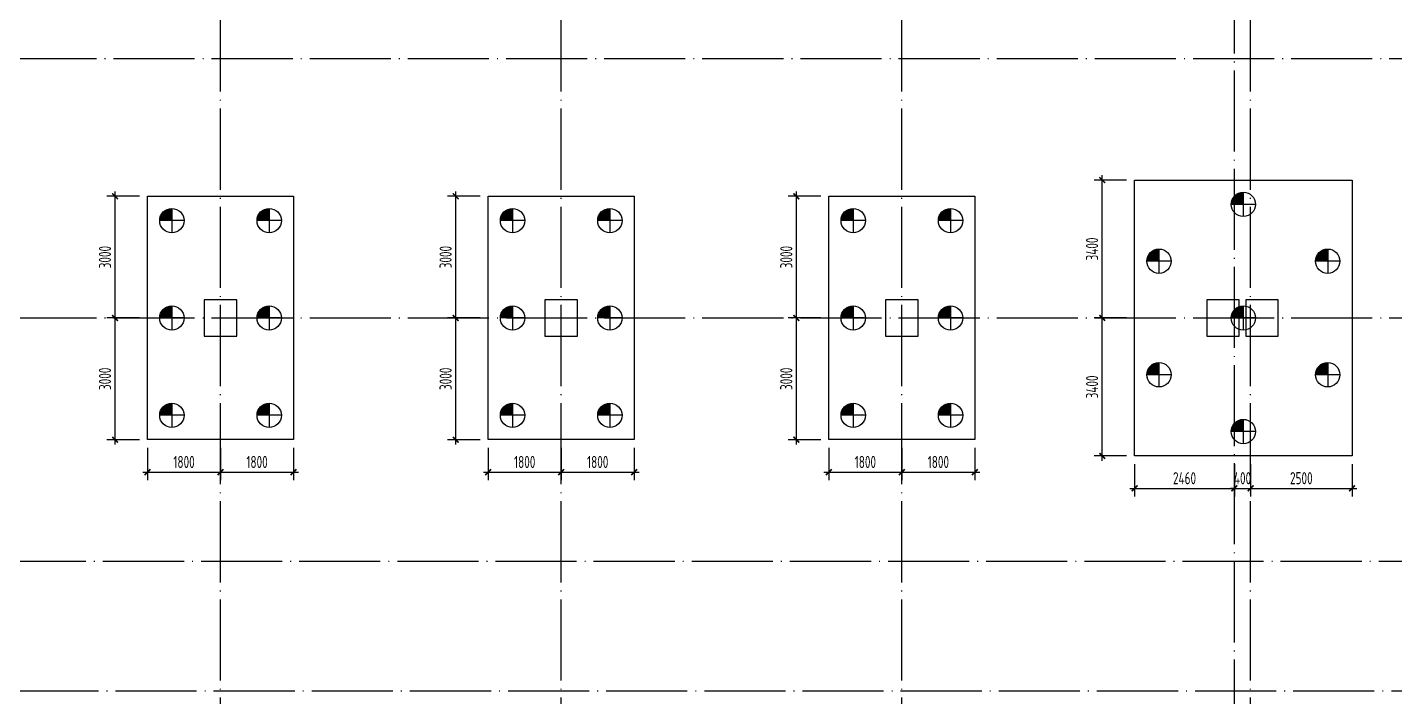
# Model space of a CAD drawing. Extents: x 2430613 to 2739493, y -1540945 to -971137.
# Drawn here: x 2494260 to 2527975, y -1242890 to -1226391 of the extents above; entities that cross this region are included whole.
import ezdxf

# ---------------------------------------------------------------- set-up
doc = ezdxf.new("R2010")
doc.units = 0
doc.header["$LTSCALE"] = 1000
doc.header["$MEASUREMENT"] = 0
doc.header["$PDMODE"] = 3
doc.header["$PDSIZE"] = 50
doc.linetypes.add('DOTE', pattern=[2.42, 2, -0.2, 0.02, -0.2])
doc.layers.get('0').update_dxf_attribs({"linetype": 'CONTINUOUS'})
doc.layers.get('DEFPOINTS').update_dxf_attribs({"linetype": 'CONTINUOUS'})
doc.layers.add('0S-柱-线', color=50, linetype='CONTINUOUS', lineweight=30)
for name, color, linetype in [('600直径桩', 4, 'CONTINUOUS'), ('COLU_DIM', 3, 'CONTINUOUS'), ('DOTE', 1, 'DOTE'), ('承台', 2, 'CONTINUOUS')]:
    doc.layers.add(name, color=color, linetype=linetype)
doc.styles.add('TSSD_Dimension', font='Tssdeng.shx', dxfattribs={"width": 0.7, "bigfont": 'hztxt.shx'})
doc.dimstyles.new('TSSD_100_100', dxfattribs={"dimtxt": 300, "dimasz": 100, "dimexe": 200, "dimexo": 200, "dimgap": 100, "dimtad": 1, "dimdec": 0, "dimzin": 0, "dimdsep": 46, "dimtxsty": 'TSSD_Dimension', "dimblk": 'ARCHTICK', "dimcen": 0, "dimdle": 120, "dimclrt": 7, "dimazin": 0, "dimtfac": 1, "dimtdec": 0, "dimtix": 1, "dimtmove": 2, "dimatfit": 0, "dimldrblk": 'ARCHTICK', "dimfxl": 1, "dimtolj": 1, "dimtzin": 0, "dimarcsym": 0})

# ---------------------------------------------------------------- blocks, each defined once
blk = doc.blocks.new('_ArchTick')
at = {"color": 0, "linetype": 'ByBlock', "const_width": 0.4}
blk.add_lwpolyline([(-0.71, -0.71), (0.71, 0.71)], dxfattribs=at)
blk = doc.blocks.new('*D2385')
at = {"layer": 'COLU_DIM', "color": 0, "lineweight": -2, "transparency": 16777216}
for p, q in [((2497224, -1236755), (2497224, -1237555)), ((2499024, -1236755), (2499024, -1237555)), ((2497104, -1237355), (2499144, -1237355))]:
    blk.add_line(p, q, dxfattribs=at)
at = {"layer": 'DEFPOINTS', "color": 0, "transparency": 16777216}
for p in [(2497224, -1236555), (2499024, -1236555), (2499024, -1237355)]:
    blk.add_point(p, dxfattribs=at)
at = {"layer": 'COLU_DIM', "color": 0, "lineweight": -2, "transparency": 16777216, "xscale": 100, "yscale": 100, "zscale": 100, "rotation": 180}
blk.add_blockref('_ArchTick', (2497224, -1237355), dxfattribs=at)
at = {"layer": 'COLU_DIM', "color": 0, "lineweight": -2, "transparency": 16777216, "xscale": 100, "yscale": 100, "zscale": 100}
blk.add_blockref('_ArchTick', (2499024, -1237355), dxfattribs=at)
at = {"layer": 'COLU_DIM', "color": 7, "transparency": 16777216, "insert": (2498124, -1237105), "char_height": 300, "attachment_point": 5, "style": 'TSSD_Dimension'}
blk.add_mtext('\\A1;1800', dxfattribs=at)
blk = doc.blocks.new('*D2386')
at = {"layer": 'COLU_DIM', "color": 0, "lineweight": -2, "transparency": 16777216}
for p, q in [((2499024, -1236755), (2499024, -1237555)), ((2500824, -1236755), (2500824, -1237555)), ((2498904, -1237355), (2500944, -1237355))]:
    blk.add_line(p, q, dxfattribs=at)
at = {"layer": 'DEFPOINTS', "color": 0, "transparency": 16777216}
for p in [(2499024, -1236555), (2500824, -1236555), (2500824, -1237355)]:
    blk.add_point(p, dxfattribs=at)
at = {"layer": 'COLU_DIM', "color": 0, "lineweight": -2, "transparency": 16777216, "xscale": 100, "yscale": 100, "zscale": 100, "rotation": 180}
blk.add_blockref('_ArchTick', (2499024, -1237355), dxfattribs=at)
at = {"layer": 'COLU_DIM', "color": 0, "lineweight": -2, "transparency": 16777216, "xscale": 100, "yscale": 100, "zscale": 100}
blk.add_blockref('_ArchTick', (2500824, -1237355), dxfattribs=at)
at = {"layer": 'COLU_DIM', "color": 7, "transparency": 16777216, "insert": (2499924, -1237105), "char_height": 300, "attachment_point": 5, "style": 'TSSD_Dimension'}
blk.add_mtext('\\A1;1800', dxfattribs=at)
blk = doc.blocks.new('*D2387')
at = {"layer": 'COLU_DIM', "color": 0, "lineweight": -2, "transparency": 16777216}
for p, q in [((2497024, -1233555), (2496224, -1233555)), ((2496424, -1236675), (2496424, -1233435)), ((2497024, -1236555), (2496224, -1236555))]:
    blk.add_line(p, q, dxfattribs=at)
at = {"layer": 'DEFPOINTS', "color": 0, "transparency": 16777216}
for p in [(2496424, -1233555), (2497224, -1233555), (2497224, -1236555)]:
    blk.add_point(p, dxfattribs=at)
at = {"layer": 'COLU_DIM', "color": 0, "lineweight": -2, "transparency": 16777216, "xscale": 100, "yscale": 100, "zscale": 100}
for p, rotation in [((2496424, -1233555), 90), ((2496424, -1236555), 270)]:
    blk.add_blockref('_ArchTick', p, dxfattribs=dict(at, rotation=rotation))
at = {"layer": 'COLU_DIM', "color": 7, "transparency": 16777216, "insert": (2496174, -1235055), "char_height": 300, "attachment_point": 5, "rotation": 90, "style": 'TSSD_Dimension'}
blk.add_mtext('\\A1;3000', dxfattribs=at)
blk = doc.blocks.new('*D2388')
at = {"layer": 'COLU_DIM', "color": 0, "lineweight": -2, "transparency": 16777216}
for p, q in [((2497024, -1230555), (2496224, -1230555)), ((2496424, -1233675), (2496424, -1230435)), ((2497024, -1233555), (2496224, -1233555))]:
    blk.add_line(p, q, dxfattribs=at)
at = {"layer": 'DEFPOINTS', "color": 0, "transparency": 16777216}
for p in [(2496424, -1230555), (2497224, -1230555), (2497224, -1233555)]:
    blk.add_point(p, dxfattribs=at)
at = {"layer": 'COLU_DIM', "color": 0, "lineweight": -2, "transparency": 16777216, "xscale": 100, "yscale": 100, "zscale": 100}
for p, rotation in [((2496424, -1230555), 90), ((2496424, -1233555), 270)]:
    blk.add_blockref('_ArchTick', p, dxfattribs=dict(at, rotation=rotation))
at = {"layer": 'COLU_DIM', "color": 7, "transparency": 16777216, "insert": (2496174, -1232055), "char_height": 300, "attachment_point": 5, "rotation": 90, "style": 'TSSD_Dimension'}
blk.add_mtext('\\A1;3000', dxfattribs=at)
blk = doc.blocks.new('*D2389')
at = {"layer": 'COLU_DIM', "color": 0, "lineweight": -2, "transparency": 16777216}
for p, q in [((2505624, -1236755), (2505624, -1237555)), ((2507424, -1236755), (2507424, -1237555)), ((2505504, -1237355), (2507544, -1237355))]:
    blk.add_line(p, q, dxfattribs=at)
at = {"layer": 'DEFPOINTS', "color": 0, "transparency": 16777216}
for p in [(2505624, -1236555), (2507424, -1236555), (2507424, -1237355)]:
    blk.add_point(p, dxfattribs=at)
at = {"layer": 'COLU_DIM', "color": 0, "lineweight": -2, "transparency": 16777216, "xscale": 100, "yscale": 100, "zscale": 100, "rotation": 180}
blk.add_blockref('_ArchTick', (2505624, -1237355), dxfattribs=at)
at = {"layer": 'COLU_DIM', "color": 0, "lineweight": -2, "transparency": 16777216, "xscale": 100, "yscale": 100, "zscale": 100}
blk.add_blockref('_ArchTick', (2507424, -1237355), dxfattribs=at)
at = {"layer": 'COLU_DIM', "color": 7, "transparency": 16777216, "insert": (2506524, -1237105), "char_height": 300, "attachment_point": 5, "style": 'TSSD_Dimension'}
blk.add_mtext('\\A1;1800', dxfattribs=at)
blk = doc.blocks.new('*D2390')
at = {"layer": 'COLU_DIM', "color": 0, "lineweight": -2, "transparency": 16777216}
for p, q in [((2507424, -1236755), (2507424, -1237555)), ((2509224, -1236755), (2509224, -1237555)), ((2507304, -1237355), (2509344, -1237355))]:
    blk.add_line(p, q, dxfattribs=at)
at = {"layer": 'DEFPOINTS', "color": 0, "transparency": 16777216}
for p in [(2507424, -1236555), (2509224, -1236555), (2509224, -1237355)]:
    blk.add_point(p, dxfattribs=at)
at = {"layer": 'COLU_DIM', "color": 0, "lineweight": -2, "transparency": 16777216, "xscale": 100, "yscale": 100, "zscale": 100, "rotation": 180}
blk.add_blockref('_ArchTick', (2507424, -1237355), dxfattribs=at)
at = {"layer": 'COLU_DIM', "color": 0, "lineweight": -2, "transparency": 16777216, "xscale": 100, "yscale": 100, "zscale": 100}
blk.add_blockref('_ArchTick', (2509224, -1237355), dxfattribs=at)
at = {"layer": 'COLU_DIM', "color": 7, "transparency": 16777216, "insert": (2508324, -1237105), "char_height": 300, "attachment_point": 5, "style": 'TSSD_Dimension'}
blk.add_mtext('\\A1;1800', dxfattribs=at)
blk = doc.blocks.new('*D2391')
at = {"layer": 'COLU_DIM', "color": 0, "lineweight": -2, "transparency": 16777216}
for p, q in [((2505424, -1233555), (2504624, -1233555)), ((2504824, -1236675), (2504824, -1233435)), ((2505424, -1236555), (2504624, -1236555))]:
    blk.add_line(p, q, dxfattribs=at)
at = {"layer": 'DEFPOINTS', "color": 0, "transparency": 16777216}
for p in [(2504824, -1233555), (2505624, -1233555), (2505624, -1236555)]:
    blk.add_point(p, dxfattribs=at)
at = {"layer": 'COLU_DIM', "color": 0, "lineweight": -2, "transparency": 16777216, "xscale": 100, "yscale": 100, "zscale": 100}
for p, rotation in [((2504824, -1233555), 90), ((2504824, -1236555), 270)]:
    blk.add_blockref('_ArchTick', p, dxfattribs=dict(at, rotation=rotation))
at = {"layer": 'COLU_DIM', "color": 7, "transparency": 16777216, "insert": (2504574, -1235055), "char_height": 300, "attachment_point": 5, "rotation": 90, "style": 'TSSD_Dimension'}
blk.add_mtext('\\A1;3000', dxfattribs=at)
blk = doc.blocks.new('*D2392')
at = {"layer": 'COLU_DIM', "color": 0, "lineweight": -2, "transparency": 16777216}
for p, q in [((2505424, -1230555), (2504624, -1230555)), ((2504824, -1233675), (2504824, -1230435)), ((2505424, -1233555), (2504624, -1233555))]:
    blk.add_line(p, q, dxfattribs=at)
at = {"layer": 'DEFPOINTS', "color": 0, "transparency": 16777216}
for p in [(2504824, -1230555), (2505624, -1230555), (2505624, -1233555)]:
    blk.add_point(p, dxfattribs=at)
at = {"layer": 'COLU_DIM', "color": 0, "lineweight": -2, "transparency": 16777216, "xscale": 100, "yscale": 100, "zscale": 100}
for p, rotation in [((2504824, -1230555), 90), ((2504824, -1233555), 270)]:
    blk.add_blockref('_ArchTick', p, dxfattribs=dict(at, rotation=rotation))
at = {"layer": 'COLU_DIM', "color": 7, "transparency": 16777216, "insert": (2504574, -1232055), "char_height": 300, "attachment_point": 5, "rotation": 90, "style": 'TSSD_Dimension'}
blk.add_mtext('\\A1;3000', dxfattribs=at)
blk = doc.blocks.new('*D2393')
at = {"layer": 'COLU_DIM', "color": 0, "lineweight": -2, "transparency": 16777216}
for p, q in [((2514024, -1236755), (2514024, -1237555)), ((2515824, -1236755), (2515824, -1237555)), ((2513904, -1237355), (2515944, -1237355))]:
    blk.add_line(p, q, dxfattribs=at)
at = {"layer": 'DEFPOINTS', "color": 0, "transparency": 16777216}
for p in [(2514024, -1236555), (2515824, -1236555), (2515824, -1237355)]:
    blk.add_point(p, dxfattribs=at)
at = {"layer": 'COLU_DIM', "color": 0, "lineweight": -2, "transparency": 16777216, "xscale": 100, "yscale": 100, "zscale": 100, "rotation": 180}
blk.add_blockref('_ArchTick', (2514024, -1237355), dxfattribs=at)
at = {"layer": 'COLU_DIM', "color": 0, "lineweight": -2, "transparency": 16777216, "xscale": 100, "yscale": 100, "zscale": 100}
blk.add_blockref('_ArchTick', (2515824, -1237355), dxfattribs=at)
at = {"layer": 'COLU_DIM', "color": 7, "transparency": 16777216, "insert": (2514924, -1237105), "char_height": 300, "attachment_point": 5, "style": 'TSSD_Dimension'}
blk.add_mtext('\\A1;1800', dxfattribs=at)
blk = doc.blocks.new('*D2394')
at = {"layer": 'COLU_DIM', "color": 0, "lineweight": -2, "transparency": 16777216}
for p, q in [((2515824, -1236755), (2515824, -1237555)), ((2517624, -1236755), (2517624, -1237555)), ((2515704, -1237355), (2517744, -1237355))]:
    blk.add_line(p, q, dxfattribs=at)
at = {"layer": 'DEFPOINTS', "color": 0, "transparency": 16777216}
for p in [(2515824, -1236555), (2517624, -1236555), (2517624, -1237355)]:
    blk.add_point(p, dxfattribs=at)
at = {"layer": 'COLU_DIM', "color": 0, "lineweight": -2, "transparency": 16777216, "xscale": 100, "yscale": 100, "zscale": 100, "rotation": 180}
blk.add_blockref('_ArchTick', (2515824, -1237355), dxfattribs=at)
at = {"layer": 'COLU_DIM', "color": 0, "lineweight": -2, "transparency": 16777216, "xscale": 100, "yscale": 100, "zscale": 100}
blk.add_blockref('_ArchTick', (2517624, -1237355), dxfattribs=at)
at = {"layer": 'COLU_DIM', "color": 7, "transparency": 16777216, "insert": (2516724, -1237105), "char_height": 300, "attachment_point": 5, "style": 'TSSD_Dimension'}
blk.add_mtext('\\A1;1800', dxfattribs=at)
blk = doc.blocks.new('*D2395')
at = {"layer": 'COLU_DIM', "color": 0, "lineweight": -2, "transparency": 16777216}
for p, q in [((2513824, -1233555), (2513024, -1233555)), ((2513224, -1236675), (2513224, -1233435)), ((2513824, -1236555), (2513024, -1236555))]:
    blk.add_line(p, q, dxfattribs=at)
at = {"layer": 'DEFPOINTS', "color": 0, "transparency": 16777216}
for p in [(2513224, -1233555), (2514024, -1233555), (2514024, -1236555)]:
    blk.add_point(p, dxfattribs=at)
at = {"layer": 'COLU_DIM', "color": 0, "lineweight": -2, "transparency": 16777216, "xscale": 100, "yscale": 100, "zscale": 100}
for p, rotation in [((2513224, -1233555), 90), ((2513224, -1236555), 270)]:
    blk.add_blockref('_ArchTick', p, dxfattribs=dict(at, rotation=rotation))
at = {"layer": 'COLU_DIM', "color": 7, "transparency": 16777216, "insert": (2512974, -1235055), "char_height": 300, "attachment_point": 5, "rotation": 90, "style": 'TSSD_Dimension'}
blk.add_mtext('\\A1;3000', dxfattribs=at)
blk = doc.blocks.new('*D2396')
at = {"layer": 'COLU_DIM', "color": 0, "lineweight": -2, "transparency": 16777216}
for p, q in [((2513824, -1230555), (2513024, -1230555)), ((2513224, -1233675), (2513224, -1230435)), ((2513824, -1233555), (2513024, -1233555))]:
    blk.add_line(p, q, dxfattribs=at)
at = {"layer": 'DEFPOINTS', "color": 0, "transparency": 16777216}
for p in [(2513224, -1230555), (2514024, -1230555), (2514024, -1233555)]:
    blk.add_point(p, dxfattribs=at)
at = {"layer": 'COLU_DIM', "color": 0, "lineweight": -2, "transparency": 16777216, "xscale": 100, "yscale": 100, "zscale": 100}
for p, rotation in [((2513224, -1230555), 90), ((2513224, -1233555), 270)]:
    blk.add_blockref('_ArchTick', p, dxfattribs=dict(at, rotation=rotation))
at = {"layer": 'COLU_DIM', "color": 7, "transparency": 16777216, "insert": (2512974, -1232055), "char_height": 300, "attachment_point": 5, "rotation": 90, "style": 'TSSD_Dimension'}
blk.add_mtext('\\A1;3000', dxfattribs=at)
blk = doc.blocks.new('*D2480')
at = {"layer": 'COLU_DIM', "color": 0, "lineweight": -2, "transparency": 16777216}
for p, q in [((2521564, -1237155), (2521564, -1237955)), ((2524024, -1237155), (2524024, -1237955)), ((2521444, -1237755), (2524144, -1237755))]:
    blk.add_line(p, q, dxfattribs=at)
at = {"layer": 'DEFPOINTS', "color": 0, "transparency": 16777216}
for p in [(2521564, -1236955), (2524024, -1236955), (2524024, -1237755)]:
    blk.add_point(p, dxfattribs=at)
at = {"layer": 'COLU_DIM', "color": 0, "lineweight": -2, "transparency": 16777216, "xscale": 100, "yscale": 100, "zscale": 100, "rotation": 180}
blk.add_blockref('_ArchTick', (2521564, -1237755), dxfattribs=at)
at = {"layer": 'COLU_DIM', "color": 0, "lineweight": -2, "transparency": 16777216, "xscale": 100, "yscale": 100, "zscale": 100}
blk.add_blockref('_ArchTick', (2524024, -1237755), dxfattribs=at)
at = {"layer": 'COLU_DIM', "color": 7, "transparency": 16777216, "insert": (2522794, -1237505), "char_height": 300, "attachment_point": 5, "style": 'TSSD_Dimension'}
blk.add_mtext('\\A1;2460', dxfattribs=at)
blk = doc.blocks.new('*D2481')
at = {"layer": 'COLU_DIM', "color": 0, "lineweight": -2, "transparency": 16777216}
for p, q in [((2524024, -1237155), (2524024, -1237955)), ((2524424, -1237155), (2524424, -1237955)), ((2524024, -1237755), (2523924, -1237755)), ((2524024, -1237755), (2524424, -1237755)), ((2524424, -1237755), (2524524, -1237755))]:
    blk.add_line(p, q, dxfattribs=at)
at = {"layer": 'DEFPOINTS', "color": 0, "transparency": 16777216}
for p in [(2524024, -1236955), (2524424, -1236955), (2524424, -1237755)]:
    blk.add_point(p, dxfattribs=at)
at = {"layer": 'COLU_DIM', "color": 0, "lineweight": -2, "transparency": 16777216, "xscale": 100, "yscale": 100, "zscale": 100}
blk.add_blockref('_ArchTick', (2524024, -1237755), dxfattribs=at)
at = {"layer": 'COLU_DIM', "color": 0, "lineweight": -2, "transparency": 16777216, "xscale": 100, "yscale": 100, "zscale": 100, "rotation": 180}
blk.add_blockref('_ArchTick', (2524424, -1237755), dxfattribs=at)
at = {"layer": 'COLU_DIM', "color": 7, "transparency": 16777216, "insert": (2524224, -1237505), "char_height": 300, "attachment_point": 5, "style": 'TSSD_Dimension'}
blk.add_mtext('\\A1;400', dxfattribs=at)
blk = doc.blocks.new('*D2482')
at = {"layer": 'COLU_DIM', "color": 0, "lineweight": -2, "transparency": 16777216}
for p, q in [((2524424, -1237155), (2524424, -1237955)), ((2526924, -1237155), (2526924, -1237955)), ((2524304, -1237755), (2527044, -1237755))]:
    blk.add_line(p, q, dxfattribs=at)
at = {"layer": 'DEFPOINTS', "color": 0, "transparency": 16777216}
for p in [(2524424, -1236955), (2526924, -1236955), (2526924, -1237755)]:
    blk.add_point(p, dxfattribs=at)
at = {"layer": 'COLU_DIM', "color": 0, "lineweight": -2, "transparency": 16777216, "xscale": 100, "yscale": 100, "zscale": 100, "rotation": 180}
blk.add_blockref('_ArchTick', (2524424, -1237755), dxfattribs=at)
at = {"layer": 'COLU_DIM', "color": 0, "lineweight": -2, "transparency": 16777216, "xscale": 100, "yscale": 100, "zscale": 100}
blk.add_blockref('_ArchTick', (2526924, -1237755), dxfattribs=at)
at = {"layer": 'COLU_DIM', "color": 7, "transparency": 16777216, "insert": (2525674, -1237505), "char_height": 300, "attachment_point": 5, "style": 'TSSD_Dimension'}
blk.add_mtext('\\A1;2500', dxfattribs=at)
blk = doc.blocks.new('*D2483')
at = {"layer": 'COLU_DIM', "color": 0, "lineweight": -2, "transparency": 16777216}
for p, q in [((2521364, -1233555), (2520564, -1233555)), ((2520764, -1237075), (2520764, -1233435)), ((2521364, -1236955), (2520564, -1236955))]:
    blk.add_line(p, q, dxfattribs=at)
at = {"layer": 'DEFPOINTS', "color": 0, "transparency": 16777216}
for p in [(2520764, -1233555), (2521564, -1233555), (2521564, -1236955)]:
    blk.add_point(p, dxfattribs=at)
at = {"layer": 'COLU_DIM', "color": 0, "lineweight": -2, "transparency": 16777216, "xscale": 100, "yscale": 100, "zscale": 100}
for p, rotation in [((2520764, -1233555), 90), ((2520764, -1236955), 270)]:
    blk.add_blockref('_ArchTick', p, dxfattribs=dict(at, rotation=rotation))
at = {"layer": 'COLU_DIM', "color": 7, "transparency": 16777216, "insert": (2520514, -1235255), "char_height": 300, "attachment_point": 5, "rotation": 90, "style": 'TSSD_Dimension'}
blk.add_mtext('\\A1;3400', dxfattribs=at)
blk = doc.blocks.new('*D2484')
at = {"layer": 'COLU_DIM', "color": 0, "lineweight": -2, "transparency": 16777216}
for p, q in [((2521364, -1230155), (2520564, -1230155)), ((2520764, -1233675), (2520764, -1230035)), ((2521364, -1233555), (2520564, -1233555))]:
    blk.add_line(p, q, dxfattribs=at)
at = {"layer": 'DEFPOINTS', "color": 0, "transparency": 16777216}
for p in [(2520764, -1230155), (2521564, -1230155), (2521564, -1233555)]:
    blk.add_point(p, dxfattribs=at)
at = {"layer": 'COLU_DIM', "color": 0, "lineweight": -2, "transparency": 16777216, "xscale": 100, "yscale": 100, "zscale": 100}
for p, rotation in [((2520764, -1230155), 90), ((2520764, -1233555), 270)]:
    blk.add_blockref('_ArchTick', p, dxfattribs=dict(at, rotation=rotation))
at = {"layer": 'COLU_DIM', "color": 7, "transparency": 16777216, "insert": (2520514, -1231855), "char_height": 300, "attachment_point": 5, "rotation": 90, "style": 'TSSD_Dimension'}
blk.add_mtext('\\A1;3400', dxfattribs=at)

msp = doc.modelspace()

# ---------------------------------------------------------------- hatches: boundary and pattern name
at = {"layer": '600直径桩'}
h = msp.add_hatch(color=251, dxfattribs=at)
h.dxf.hatch_style = 1
h.paths.add_polyline_path([(2524243.644, -1230454.728, 0.414213562), (2523943.644, -1230754.728), (2524243.644, -1230754.728)])
h = msp.add_hatch(color=251, dxfattribs=at)
h.dxf.hatch_style = 1
h.paths.add_polyline_path([(2497823.644, -1230854.728, 0.414213562), (2497523.644, -1231154.728), (2497823.644, -1231154.728)])
h = msp.add_hatch(color=251, dxfattribs=at)
h.dxf.hatch_style = 1
h.paths.add_polyline_path([(2500223.644, -1230854.728, 0.414213562), (2499923.644, -1231154.728), (2500223.644, -1231154.728)])
h = msp.add_hatch(color=251, dxfattribs=at)
h.dxf.hatch_style = 1
h.paths.add_polyline_path([(2506223.644, -1230854.728, 0.414213562), (2505923.644, -1231154.728), (2506223.644, -1231154.728)])
h = msp.add_hatch(color=251, dxfattribs=at)
h.dxf.hatch_style = 1
h.paths.add_polyline_path([(2508623.644, -1230854.728, 0.414213562), (2508323.644, -1231154.728), (2508623.644, -1231154.728)])
h = msp.add_hatch(color=251, dxfattribs=at)
h.dxf.hatch_style = 1
h.paths.add_polyline_path([(2514623.644, -1230854.728, 0.414213562), (2514323.644, -1231154.728), (2514623.644, -1231154.728)])
h = msp.add_hatch(color=251, dxfattribs=at)
h.dxf.hatch_style = 1
h.paths.add_polyline_path([(2517023.644, -1230854.728, 0.414213562), (2516723.644, -1231154.728), (2517023.644, -1231154.728)])
h = msp.add_hatch(color=251, dxfattribs=at)
h.dxf.hatch_style = 1
h.paths.add_polyline_path([(2522163.644, -1231854.728, 0.414213562), (2521863.644, -1232154.728), (2522163.644, -1232154.728)])
h = msp.add_hatch(color=251, dxfattribs=at)
h.dxf.hatch_style = 1
h.paths.add_polyline_path([(2526323.644, -1231854.728, 0.414213562), (2526023.644, -1232154.728), (2526323.644, -1232154.728)])
h = msp.add_hatch(color=251, dxfattribs=at)
h.dxf.hatch_style = 1
h.paths.add_polyline_path([(2497823.644, -1233254.728, 0.414213562), (2497523.644, -1233554.728), (2497823.644, -1233554.728)])
h = msp.add_hatch(color=251, dxfattribs=at)
h.dxf.hatch_style = 1
h.paths.add_polyline_path([(2500223.644, -1233254.728, 0.414213562), (2499923.644, -1233554.728), (2500223.644, -1233554.728)])
h = msp.add_hatch(color=251, dxfattribs=at)
h.dxf.hatch_style = 1
h.paths.add_polyline_path([(2506223.644, -1233254.728, 0.414213562), (2505923.644, -1233554.728), (2506223.644, -1233554.728)])
h = msp.add_hatch(color=251, dxfattribs=at)
h.dxf.hatch_style = 1
h.paths.add_polyline_path([(2508623.644, -1233254.728, 0.414213562), (2508323.644, -1233554.728), (2508623.644, -1233554.728)])
h = msp.add_hatch(color=251, dxfattribs=at)
h.dxf.hatch_style = 1
h.paths.add_polyline_path([(2514623.644, -1233254.728, 0.414213562), (2514323.644, -1233554.728), (2514623.644, -1233554.728)])
h = msp.add_hatch(color=251, dxfattribs=at)
h.dxf.hatch_style = 1
h.paths.add_polyline_path([(2517023.644, -1233254.728, 0.414213562), (2516723.644, -1233554.728), (2517023.644, -1233554.728)])
h = msp.add_hatch(color=251, dxfattribs=at)
h.dxf.hatch_style = 1
h.paths.add_polyline_path([(2524243.644, -1233254.728, 0.414213562), (2523943.644, -1233554.728), (2524243.644, -1233554.728)])
h = msp.add_hatch(color=251, dxfattribs=at)
h.dxf.hatch_style = 1
h.paths.add_polyline_path([(2522163.644, -1234654.728, 0.414213562), (2521863.644, -1234954.728), (2522163.644, -1234954.728)])
h = msp.add_hatch(color=251, dxfattribs=at)
h.dxf.hatch_style = 1
h.paths.add_polyline_path([(2526323.644, -1234654.728, 0.414213562), (2526023.644, -1234954.728), (2526323.644, -1234954.728)])
h = msp.add_hatch(color=251, dxfattribs=at)
h.dxf.hatch_style = 1
h.paths.add_polyline_path([(2497823.644, -1235654.728, 0.414213562), (2497523.644, -1235954.728), (2497823.644, -1235954.728)])
h = msp.add_hatch(color=251, dxfattribs=at)
h.dxf.hatch_style = 1
h.paths.add_polyline_path([(2500223.644, -1235654.728, 0.414213562), (2499923.644, -1235954.728), (2500223.644, -1235954.728)])
h = msp.add_hatch(color=251, dxfattribs=at)
h.dxf.hatch_style = 1
h.paths.add_polyline_path([(2506223.644, -1235654.728, 0.414213562), (2505923.644, -1235954.728), (2506223.644, -1235954.728)])
h = msp.add_hatch(color=251, dxfattribs=at)
h.dxf.hatch_style = 1
h.paths.add_polyline_path([(2508623.644, -1235654.728, 0.414213562), (2508323.644, -1235954.728), (2508623.644, -1235954.728)])
h = msp.add_hatch(color=251, dxfattribs=at)
h.dxf.hatch_style = 1
h.paths.add_polyline_path([(2514623.644, -1235654.728, 0.414213562), (2514323.644, -1235954.728), (2514623.644, -1235954.728)])
h = msp.add_hatch(color=251, dxfattribs=at)
h.dxf.hatch_style = 1
h.paths.add_polyline_path([(2517023.644, -1235654.728, 0.414213562), (2516723.644, -1235954.728), (2517023.644, -1235954.728)])
h = msp.add_hatch(color=251, dxfattribs=at)
h.dxf.hatch_style = 1
h.paths.add_polyline_path([(2524243.644, -1236054.728, 0.414213562), (2523943.644, -1236354.728), (2524243.644, -1236354.728)])

# ---------------------------------------------------------------- linework, layer by layer
at = {"layer": '0S-柱-线'}
for points in [[(2499423.644, -1234004.728), (2499423.644, -1233104.728), (2498623.644, -1233104.728), (2498623.644, -1234004.728)], [(2507823.644, -1234004.728), (2507823.644, -1233104.728), (2507023.644, -1233104.728), (2507023.644, -1234004.728)], [(2516223.644, -1234004.728), (2516223.644, -1233104.728), (2515423.644, -1233104.728), (2515423.644, -1234004.728)], [(2524143.644, -1234004.728), (2524143.644, -1233104.728), (2523343.644, -1233104.728), (2523343.644, -1234004.728)], [(2525103.644, -1234004.728), (2525103.644, -1233104.728), (2524303.644, -1233104.728), (2524303.644, -1234004.728)]]:
    msp.add_lwpolyline(points, close=True, dxfattribs=at)
at = {"layer": '600直径桩', "color": 251}
for p, q in [((2524243.644, -1230454.728), (2524243.644, -1231054.728)), ((2497823.644, -1230854.728), (2497823.644, -1231454.728)), ((2500223.644, -1230854.728), (2500223.644, -1231454.728)), ((2506223.644, -1230854.728), (2506223.644, -1231454.728)), ((2508623.644, -1230854.728), (2508623.644, -1231454.728)), ((2514623.644, -1230854.728), (2514623.644, -1231454.728)), ((2517023.644, -1230854.728), (2517023.644, -1231454.728)), ((2524543.644, -1230754.728), (2523943.644, -1230754.728)), ((2498123.644, -1231154.728), (2497523.644, -1231154.728)), ((2500523.644, -1231154.728), (2499923.644, -1231154.728)), ((2506523.644, -1231154.728), (2505923.644, -1231154.728)), ((2508923.644, -1231154.728), (2508323.644, -1231154.728)), ((2514923.644, -1231154.728), (2514323.644, -1231154.728)), ((2517323.644, -1231154.728), (2516723.644, -1231154.728)), ((2522163.644, -1231854.728), (2522163.644, -1232454.728)), ((2526323.644, -1231854.728), (2526323.644, -1232454.728)), ((2522463.644, -1232154.728), (2521863.644, -1232154.728)), ((2526623.644, -1232154.728), (2526023.644, -1232154.728)), ((2497823.644, -1233254.728), (2497823.644, -1233854.728)), ((2500223.644, -1233254.728), (2500223.644, -1233854.728)), ((2506223.644, -1233254.728), (2506223.644, -1233854.728)), ((2508623.644, -1233254.728), (2508623.644, -1233854.728)), ((2514623.644, -1233254.728), (2514623.644, -1233854.728)), ((2517023.644, -1233254.728), (2517023.644, -1233854.728)), ((2524243.644, -1233254.728), (2524243.644, -1233854.728)), ((2498123.644, -1233554.728), (2497523.644, -1233554.728)), ((2500523.644, -1233554.728), (2499923.644, -1233554.728)), ((2506523.644, -1233554.728), (2505923.644, -1233554.728)), ((2508923.644, -1233554.728), (2508323.644, -1233554.728)), ((2514923.644, -1233554.728), (2514323.644, -1233554.728)), ((2517323.644, -1233554.728), (2516723.644, -1233554.728)), ((2524543.644, -1233554.728), (2523943.644, -1233554.728)), ((2522463.644, -1234954.728), (2521863.644, -1234954.728)), ((2522163.644, -1234654.728), (2522163.644, -1235254.728)), ((2526623.644, -1234954.728), (2526023.644, -1234954.728)), ((2526323.644, -1234654.728), (2526323.644, -1235254.728)), ((2497823.644, -1235654.728), (2497823.644, -1236254.728)), ((2500223.644, -1235654.728), (2500223.644, -1236254.728)), ((2506223.644, -1235654.728), (2506223.644, -1236254.728)), ((2508623.644, -1235654.728), (2508623.644, -1236254.728)), ((2514623.644, -1235654.728), (2514623.644, -1236254.728)), ((2517023.644, -1235654.728), (2517023.644, -1236254.728)), ((2498123.644, -1235954.728), (2497523.644, -1235954.728)), ((2500523.644, -1235954.728), (2499923.644, -1235954.728)), ((2506523.644, -1235954.728), (2505923.644, -1235954.728)), ((2508923.644, -1235954.728), (2508323.644, -1235954.728)), ((2514923.644, -1235954.728), (2514323.644, -1235954.728)), ((2517323.644, -1235954.728), (2516723.644, -1235954.728)), ((2524243.644, -1236054.728), (2524243.644, -1236654.728)), ((2524543.644, -1236354.728), (2523943.644, -1236354.728))]:
    msp.add_line(p, q, dxfattribs=at)
for centre in [(2524243.644, -1230754.728), (2497823.644, -1231154.728), (2500223.644, -1231154.728), (2506223.644, -1231154.728), (2508623.644, -1231154.728), (2514623.644, -1231154.728), (2517023.644, -1231154.728), (2522163.644, -1232154.728), (2526323.644, -1232154.728), (2497823.644, -1233554.728), (2500223.644, -1233554.728), (2506223.644, -1233554.728), (2508623.644, -1233554.728), (2514623.644, -1233554.728), (2517023.644, -1233554.728), (2524243.644, -1233554.728), (2522163.644, -1234954.728), (2526323.644, -1234954.728), (2497823.644, -1235954.728), (2500223.644, -1235954.728), (2506223.644, -1235954.728), (2508623.644, -1235954.728), (2514623.644, -1235954.728), (2517023.644, -1235954.728), (2524243.644, -1236354.728)]:
    msp.add_circle(centre, 300, dxfattribs=at)
at = {"layer": 'DOTE'}
for p, q in [((2499023.644, -1310254.728), (2499023.644, -1193054.728)), ((2507423.644, -1310254.728), (2507423.644, -1193054.728)), ((2515823.644, -1310254.728), (2515823.644, -1193054.728)), ((2524023.644, -1289954.728), (2524023.644, -1193054.728)), ((2524423.644, -1310254.728), (2524423.644, -1193054.728)), ((2462503.644, -1227154.728), (2570723.644, -1227154.728)), ((2462503.644, -1233554.728), (2570723.644, -1233554.728)), ((2570723.644, -1239554.728), (2462503.644, -1239554.728)), ((2462553.644, -1242744.728), (2570773.644, -1242744.728))]:
    msp.add_line(p, q, dxfattribs=at)
at = {"layer": '承台', "color": 2}
for points in [[(2521563.644, -1230154.728), (2526923.644, -1230154.728), (2526923.644, -1236954.728), (2521563.644, -1236954.728)], [(2500823.644, -1236554.728), (2497223.644, -1236554.728), (2497223.644, -1230554.728), (2500823.644, -1230554.728)], [(2509223.644, -1236554.728), (2505623.644, -1236554.728), (2505623.644, -1230554.728), (2509223.644, -1230554.728)], [(2517623.644, -1236554.728), (2514023.644, -1236554.728), (2514023.644, -1230554.728), (2517623.644, -1230554.728)]]:
    msp.add_lwpolyline(points, close=True, dxfattribs=at)

# ---------------------------------------------------------------- dimensions: what is measured, and where the dimension line sits
at = {"layer": 'COLU_DIM', "color": 3}
for base, p1, p2, picture, middle in [((2520763.644, -1230154.728), (2521563.644, -1233554.728), (2521563.644, -1230154.728), '*D2484', (2520513.644, -1231854.728)), ((2496423.644, -1230554.728), (2497223.644, -1233554.728), (2497223.644, -1230554.728), '*D2388', (2496173.644, -1232054.728)), ((2504823.644, -1230554.728), (2505623.644, -1233554.728), (2505623.644, -1230554.728), '*D2392', (2504573.644, -1232054.728)), ((2513223.644, -1230554.728), (2514023.644, -1233554.728), (2514023.644, -1230554.728), '*D2396', (2512973.644, -1232054.728)), ((2496423.644, -1233554.728), (2497223.644, -1236554.728), (2497223.644, -1233554.728), '*D2387', (2496173.644, -1235054.728)), ((2504823.644, -1233554.728), (2505623.644, -1236554.728), (2505623.644, -1233554.728), '*D2391', (2504573.644, -1235054.728)), ((2513223.644, -1233554.728), (2514023.644, -1236554.728), (2514023.644, -1233554.728), '*D2395', (2512973.644, -1235054.728)), ((2520763.644, -1233554.728), (2521563.644, -1236954.728), (2521563.644, -1233554.728), '*D2483', (2520513.644, -1235254.728))]:
    dim = msp.add_linear_dim(base=base, p1=p1, p2=p2, angle=90, dimstyle='TSSD_100_100', dxfattribs=at)
    dim.commit()
    dim.dimension.update_dxf_attribs({"geometry": picture, "text_midpoint": middle})
for base, p1, p2, picture, middle in [((2499023.644, -1237354.728), (2497223.644, -1236554.728), (2499023.644, -1236554.728), '*D2385', (2498123.644, -1237104.728)), ((2500823.644, -1237354.728), (2499023.644, -1236554.728), (2500823.644, -1236554.728), '*D2386', (2499923.644, -1237104.728)), ((2507423.644, -1237354.728), (2505623.644, -1236554.728), (2507423.644, -1236554.728), '*D2389', (2506523.644, -1237104.728)), ((2509223.644, -1237354.728), (2507423.644, -1236554.728), (2509223.644, -1236554.728), '*D2390', (2508323.644, -1237104.728)), ((2515823.644, -1237354.728), (2514023.644, -1236554.728), (2515823.644, -1236554.728), '*D2393', (2514923.644, -1237104.728)), ((2517623.644, -1237354.728), (2515823.644, -1236554.728), (2517623.644, -1236554.728), '*D2394', (2516723.644, -1237104.728)), ((2524023.644, -1237754.728), (2521563.644, -1236954.728), (2524023.644, -1236954.728), '*D2480', (2522793.644, -1237504.728)), ((2524423.644, -1237754.728), (2524023.644, -1236954.728), (2524423.644, -1236954.728), '*D2481', (2524223.644, -1237504.728)), ((2526923.644, -1237754.728), (2524423.644, -1236954.728), (2526923.644, -1236954.728), '*D2482', (2525673.644, -1237504.728))]:
    dim = msp.add_linear_dim(base=base, p1=p1, p2=p2, dimstyle='TSSD_100_100', dxfattribs=at)
    dim.commit()
    dim.dimension.update_dxf_attribs({"geometry": picture, "text_midpoint": middle})

doc.saveas('drawing.dxf')
